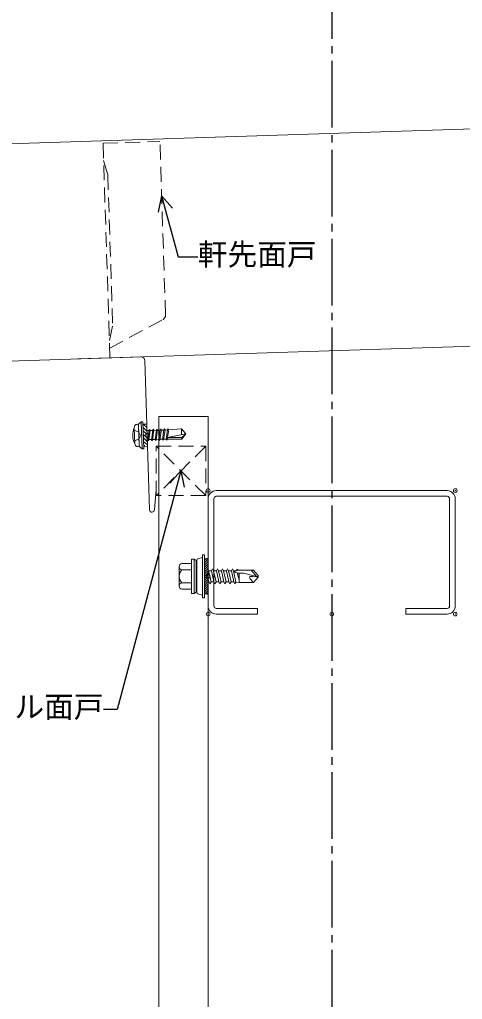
# Model space of a CAD drawing. Units: millimetres, scale not verified. Extents: x -1262 to 1258, y -891 to 1034.
# Drawn here: x -332.4 to -153.2, y -17.8 to 379 of the extents above; entities that cross this region are included whole.
import ezdxf
from ezdxf.enums import TextEntityAlignment as Align

# ---------------------------------------------------------------- set-up
doc = ezdxf.new("R2010")
doc.units = ezdxf.units.MM
doc.header["$LTSCALE"] = 3
doc.header["$PDMODE"] = 32
doc.header["$PDSIZE"] = 1.5
doc.linetypes.add('CHAIN2', pattern=[12, 9, -1, 1, -1])
doc.linetypes.add('DASHED2', pattern=[3, 2, -1])
for name, color, linetype, lineweight in [('0-6_名称1', 5, 'Continuous', 25), ('0-8_通り芯1', 5, 'CHAIN2', 25), ('0-B_屋根1', 6, 'Continuous', 20), ('0-E_外壁1', 6, 'Continuous', 20), ('2-7_ビス1', 7, 'Continuous', 5), ('2-D_軒先見切面戸', 7, 'DASHED2', 5), ('3-1_面戸', 7, 'DASHED2', 5), ('4-5_C鋼1', 2, 'Continuous', 18)]:
    doc.layers.add(name, color=color, linetype=linetype, lineweight=lineweight)
doc.styles.add('ＭＳ ゴシック', font='')
doc.styles.get('ＭＳ ゴシック').set_extended_font_data('MS Gothic')

msp = doc.modelspace()

# ---------------------------------------------------------------- linework, layer by layer
at = {"layer": '0-6_名称1'}
for p, q in [((-274.949, 307.581), (-276.294, 301.009)), ((-274.949, 307.581), (-270.499, 302.562)), ((-267.125, 196.205), (-271.576, 191.186)), ((-267.125, 196.205), (-265.78, 189.633))]:
    msp.add_line(p, q, dxfattribs=at)
for points in [[(-274.949, 307.581), (-268.332, 282.884), (-260.289, 282.884)], [(-267.125, 196.205), (-292.997, 99.648), (-298.512, 99.648)]]:
    msp.add_lwpolyline(points, dxfattribs=at)
at = {"layer": '0-8_通り芯1'}
msp.add_line((-206.125, 758.23), (-206.125, -593.33), dxfattribs=at)
at = {"layer": '0-B_屋根1'}
for p, q in [((784.798, 364.767), (-421.125, 325.991)), ((787.626, 276.812), (-418.297, 238.036))]:
    msp.add_line(p, q, dxfattribs=at)
at = {"layer": '0-E_外壁1'}
for p, q in [((-256.125, 218.23), (-276.125, 218.23)), ((-276.125, 218.23), (-276.125, -593.33)), ((-256.125, 218.23), (-256.125, -593.33))]:
    msp.add_line(p, q, dxfattribs=at)
at = {"layer": '2-7_ビス1'}
for p, q in [((-284.281, 215.082), (-283.214, 216.116)), ((-284.281, 215.082), (-283.992, 206.086)), ((-284.26, 214.418), (-284.013, 206.75)), ((-282.514, 216.139), (-283.214, 216.116)), ((-283.214, 216.116), (-282.86, 205.122)), ((-282.514, 216.139), (-282.161, 205.145)), ((-280.983, 215.188), (-282.482, 215.139)), ((-280.938, 213.774), (-282.396, 215.142)), ((-284.181, 211.964), (-286.366, 212.822)), ((-286.085, 213.673), (-286.019, 213.675)), ((-286.024, 213.819), (-285.812, 207.234)), ((-284.181, 211.964), (-283.445, 210.606)), ((-284.092, 209.203), (-283.445, 210.606)), ((-280.892, 212.361), (-282.44, 213.812)), ((-280.847, 210.947), (-282.394, 212.398)), ((-280.801, 209.534), (-282.349, 210.985)), ((-278.479, 212.607), (-280.898, 212.529)), ((-280.523, 208.744), (-279.947, 212.675)), ((-280.107, 208.757), (-279.531, 212.688)), ((-279.703, 213.028), (-279.947, 212.675)), ((-279.531, 212.688), (-279.703, 213.028)), ((-278.479, 212.607), (-279.548, 212.572)), ((-279.037, 208.792), (-278.462, 212.722)), ((-278.622, 208.805), (-278.046, 212.736)), ((-278.218, 213.075), (-278.462, 212.722)), ((-278.046, 212.736), (-278.218, 213.075)), ((-276.994, 212.655), (-278.063, 212.62)), ((-277.552, 208.84), (-276.977, 212.77)), ((-277.137, 208.853), (-276.561, 212.783)), ((-276.733, 213.123), (-276.977, 212.77)), ((-276.561, 212.783), (-276.733, 213.123)), ((-275.508, 212.702), (-276.578, 212.668)), ((-276.067, 208.887), (-275.491, 212.818)), ((-275.652, 208.901), (-275.076, 212.831)), ((-275.248, 213.171), (-275.491, 212.818)), ((-275.076, 212.831), (-275.248, 213.171)), ((-274.023, 212.75), (-275.093, 212.716)), ((-274.582, 208.935), (-274.006, 212.866)), ((-274.167, 208.948), (-273.591, 212.879)), ((-273.763, 213.219), (-274.006, 212.866)), ((-273.591, 212.879), (-273.763, 213.219)), ((-272.538, 212.798), (-273.608, 212.763)), ((-273.097, 208.983), (-272.521, 212.913)), ((-272.682, 208.996), (-272.106, 212.927)), ((-272.278, 213.266), (-272.521, 212.913)), ((-272.106, 212.927), (-272.278, 213.266)), ((-266.937, 213.208), (-272.123, 212.811)), ((-265.146, 211.194), (-266.804, 209.07)), ((-284.092, 209.203), (-286.218, 208.207)), ((-285.883, 207.376), (-285.817, 207.378)), ((-280.756, 208.12), (-282.303, 209.571)), ((-280.71, 206.707), (-282.258, 208.158)), ((-281.593, 206.163), (-282.212, 206.744)), ((-279.021, 208.907), (-280.779, 208.851)), ((-280.351, 208.404), (-280.523, 208.744)), ((-280.107, 208.757), (-280.351, 208.404)), ((-279.021, 208.907), (-280.09, 208.873)), ((-278.865, 208.452), (-279.037, 208.792)), ((-278.622, 208.805), (-278.865, 208.452)), ((-277.535, 208.955), (-278.605, 208.921)), ((-277.38, 208.5), (-277.552, 208.84)), ((-277.137, 208.853), (-277.38, 208.5)), ((-276.05, 209.003), (-277.12, 208.969)), ((-275.895, 208.548), (-276.067, 208.887)), ((-275.652, 208.901), (-275.895, 208.548)), ((-274.565, 209.051), (-275.635, 209.016)), ((-274.41, 208.595), (-274.582, 208.935)), ((-274.167, 208.948), (-274.41, 208.595)), ((-273.08, 209.098), (-274.15, 209.064)), ((-272.925, 208.643), (-273.097, 208.983)), ((-272.682, 208.996), (-272.925, 208.643)), ((-283.992, 206.086), (-282.86, 205.122)), ((-282.161, 205.145), (-282.86, 205.122)), ((-266.767, 158.769), (-262.925, 158.769)), ((-262.925, 146.831), (-262.925, 160.206)), ((-261.817, 160.525), (-262.606, 160.525)), ((-261.817, 146.512), (-261.817, 160.525)), ((-261.039, 159.872), (-261.817, 160.525)), ((-260.925, 159.628), (-260.925, 147.409)), ((-260.685, 160.095), (-260.685, 146.942)), ((-260.278, 160.663), (-258.568, 161.203)), ((-258.405, 162.219), (-258.405, 144.819)), ((-257.565, 160.547), (-256.125, 160.907)), ((-257.565, 159.897), (-256.698, 160.764)), ((-257.565, 158.996), (-256.125, 160.436)), ((-257.565, 158.095), (-256.125, 159.535)), ((-256.125, 146.13), (-256.125, 160.907)), ((-267.825, 157.456), (-267.825, 149.581)), ((-266.767, 156.143), (-262.925, 156.143)), ((-260.925, 155.748), (-260.685, 155.748)), ((-257.565, 157.194), (-256.125, 158.634)), ((-257.565, 156.294), (-256.125, 157.734)), ((-257.565, 155.393), (-256.125, 156.833)), ((-257.565, 154.492), (-256.125, 155.932)), ((-257.565, 153.591), (-256.125, 155.031)), ((-255.968, 155.748), (-256.125, 156.019)), ((-255.968, 155.748), (-254.836, 155.748)), ((-254.957, 151.289), (-255.968, 155.748)), ((-254.391, 156.519), (-254.836, 155.748)), ((-253.825, 151.289), (-254.836, 155.748)), ((-254.391, 156.519), (-253.946, 155.748)), ((-253.946, 155.748), (-252.814, 155.748)), ((-252.935, 151.289), (-253.946, 155.748)), ((-252.369, 156.519), (-252.814, 155.748)), ((-251.802, 151.289), (-252.814, 155.748)), ((-252.369, 156.519), (-251.924, 155.748)), ((-250.346, 156.519), (-250.791, 155.748)), ((-249.78, 151.289), (-250.791, 155.748)), ((-250.346, 156.519), (-249.901, 155.748)), ((-248.324, 156.519), (-248.769, 155.748)), ((-247.758, 151.289), (-248.769, 155.748)), ((-248.324, 156.519), (-247.879, 155.748)), ((-246.868, 151.289), (-247.879, 155.748)), ((-247.879, 155.748), (-246.747, 155.748)), ((-246.302, 156.519), (-246.747, 155.748)), ((-245.736, 151.289), (-246.747, 155.748)), ((-246.302, 156.519), (-245.857, 155.748)), ((-244.894, 151.205), (-245.857, 155.748)), ((-245.857, 155.748), (-245.374, 155.748)), ((-244.651, 155.875), (-245.374, 155.748)), ((-244.651, 155.875), (-244.433, 156.252)), ((-244.651, 155.875), (-244.632, 155.81)), ((-244.433, 156.252), (-244.125, 156.252)), ((-244.37, 154.908), (-243.568, 152.143)), ((-243.977, 155.994), (-244.125, 156.252)), ((-243.568, 156.066), (-243.977, 155.994)), ((-243.974, 155.978), (-243.977, 155.994)), ((-243.568, 153.518), (-243.781, 154.806)), ((-243.568, 156.066), (-237.795, 156.066)), ((-243.568, 154.773), (-241.796, 154.773)), ((-243.568, 150.971), (-243.568, 154.773)), ((-241.796, 154.773), (-237.117, 153.52)), ((-236.454, 153.342), (-238.74, 156.066)), ((-237.795, 156.066), (-235.925, 153.837)), ((-266.767, 150.893), (-262.925, 150.893)), ((-260.925, 151.289), (-260.685, 151.289)), ((-257.565, 152.69), (-256.125, 154.13)), ((-257.565, 151.79), (-256.125, 153.23)), ((-257.565, 150.889), (-256.125, 152.329)), ((-257.565, 149.988), (-256.125, 151.428)), ((-255.847, 151.289), (-256.125, 152.515)), ((-255.847, 151.289), (-256.125, 151.289)), ((-255.402, 150.519), (-255.847, 151.289)), ((-255.402, 150.519), (-254.957, 151.289)), ((-254.957, 151.289), (-253.825, 151.289)), ((-253.38, 150.519), (-253.825, 151.289)), ((-253.38, 150.519), (-252.935, 151.289)), ((-252.935, 151.289), (-251.802, 151.289)), ((-251.357, 150.519), (-251.802, 151.289)), ((-249.335, 150.519), (-249.78, 151.289)), ((-247.313, 150.519), (-247.758, 151.289)), ((-247.313, 150.519), (-246.868, 151.289)), ((-246.868, 151.289), (-245.736, 151.289)), ((-245.291, 150.519), (-245.736, 151.289)), ((-245.291, 150.519), (-244.894, 151.205)), ((-243.568, 150.971), (-244.894, 151.205)), ((-243.568, 150.971), (-237.795, 150.971)), ((-237.795, 150.971), (-235.925, 153.2)), ((-235.925, 153.837), (-235.925, 153.2)), ((-266.767, 148.269), (-262.925, 148.269)), ((-261.039, 147.165), (-261.817, 146.512)), ((-257.565, 149.087), (-256.125, 150.527)), ((-257.565, 148.186), (-256.125, 149.626)), ((-257.565, 147.286), (-256.125, 148.726)), ((-256.125, 147.825), (-257.481, 146.469)), ((-256.125, 146.924), (-256.76, 146.289)), ((-261.817, 146.512), (-262.606, 146.512)), ((-260.278, 146.374), (-258.568, 145.834)), ((-258.405, 144.819), (-257.565, 144.819)), ((-257.565, 146.49), (-256.125, 146.13))]:
    msp.add_line(p, q, dxfattribs=at)
for points in [[(-280.983, 215.188), (-280.694, 206.192), (-282.193, 206.144)], [(-265.146, 211.194), (-266.937, 213.208), (-266.861, 210.851)], [(-266.827, 209.783), (-266.804, 209.07), (-272.665, 209.112)], [(-258.405, 162.219), (-257.565, 162.219), (-257.565, 144.819)], [(-250.912, 151.289), (-251.924, 155.748), (-250.791, 155.748)], [(-248.89, 151.289), (-249.901, 155.748), (-248.769, 155.748)], [(-243.568, 156.066), (-244.384, 155.878), (-244.994, 155.693), (-245.373, 155.515), (-245.499, 155.346), (-245.361, 155.192), (-244.98, 155.047), (-244.375, 154.909), (-243.568, 154.773)], [(-251.357, 150.519), (-250.912, 151.289), (-249.78, 151.289)], [(-249.335, 150.519), (-248.89, 151.289), (-247.758, 151.289)], [(-237.795, 150.971), (-238.108, 151.339), (-238.447, 151.733), (-238.777, 152.129), (-239.066, 152.507), (-239.279, 152.843), (-239.381, 153.117), (-239.339, 153.306), (-239.093, 153.414), (-238.657, 153.479), (-238.122, 153.511), (-237.578, 153.521), (-237.117, 153.52)], [(-235.925, 153.518), (-236.056, 153.457), (-236.188, 153.403), (-236.321, 153.362), (-236.454, 153.342), (-236.618, 153.35), (-236.784, 153.39), (-236.95, 153.45), (-237.117, 153.52)]]:
    msp.add_lwpolyline(points, dxfattribs=at)
msp.add_lwpolyline([(-266.827, 209.783), (-265.146, 211.194), (-272.578, 209.705)], close=True, dxfattribs=at)
for centre, radius, start, end in [((-291.078, 215.842), 5.443, 338.18484, 346.40745), ((-285.045, 214.259), 0.801, 11.42121, 157.76253), ((-278.703, 210.759), 7.936, 158.45577, 205.22758), ((-290.726, 204.891), 5.443, 17.2759, 25.49851), ((-284.807, 206.858), 0.801, 205.92082, 352.26214), ((-266.482, 157.456), 1.343, 102.25461, 257.74538), ((-262.606, 160.206), 0.319, 90, 180), ((-261.243, 159.628), 0.319, 0, 50), ((-260.085, 160.095), 0.6, 108.75661, 180), ((-258.645, 161.43), 0.24, 288.75661, 360), ((-264.039, 153.518), 3.785, 136.09561, 223.90437), ((-266.482, 149.581), 1.343, 102.25461, 257.74538), ((-262.606, 146.831), 0.319, 180, 270), ((-261.243, 147.409), 0.319, 310, 0), ((-260.085, 146.942), 0.6, 180, 251.24339), ((-258.645, 145.607), 0.24, 0, 71.24339)]:
    msp.add_arc(centre, radius, start, end, dxfattribs=at)
at = {"layer": '2-7_ビス1', "color": 5}
for p in [(-280.838, 210.69), (-256.125, 153.518)]:
    msp.add_point(p, dxfattribs=at)
at = {"layer": '2-D_軒先見切面戸'}
for p, q in [((-298.648, 328.929), (-275.659, 329.668)), ((-273.398, 259.335), (-275.659, 329.668)), ((-295.852, 241.974), (-298.648, 328.929)), ((-298.423, 321.932), (-296.73, 315.984)), ((-296.73, 315.984), (-294.77, 255.015)), ((-296.076, 248.97), (-294.77, 255.015)), ((-295.98, 245.972), (-274.452, 257.508))]:
    msp.add_line(p, q, dxfattribs=at)
at = {"layer": '2-D_軒先見切面戸', "linetype": 'Continuous'}
for p, q in [((-308.845, 241.556), (-283.358, 242.375)), ((-279.866, 180.456), (-281.811, 240.924)), ((-277.867, 180.52), (-277.125, 188.548))]:
    msp.add_line(p, q, dxfattribs=at)
at = {"layer": '2-D_軒先見切面戸'}
msp.add_arc((-275.397, 259.27), 2, 298.1984, 1.85425, dxfattribs=at)
at = {"layer": '2-D_軒先見切面戸', "linetype": 'Continuous'}
for centre, radius, start, end in [((-283.31, 240.876), 1.5, 1.84163, 91.84172), ((-278.867, 180.488), 1, 181.84167, 271.84172), ((-278.867, 180.488), 1, 271.84163, 1.84167)]:
    msp.add_arc(centre, radius, start, end, dxfattribs=at)
at = {"layer": '3-1_面戸'}
for p, q in [((-257.125, 206.205), (-277.125, 186.205)), ((-257.125, 186.205), (-277.125, 206.205))]:
    msp.add_line(p, q, dxfattribs=at)
msp.add_lwpolyline([(-257.125, 206.205), (-257.125, 186.205), (-277.125, 186.205), (-277.125, 206.205)], close=True, dxfattribs=at)
at = {"layer": '4-5_C鋼1'}
for p, q in [((-252.825, 188.23), (-159.425, 188.23)), ((-256.125, 141.53), (-256.125, 184.93)), ((-253.825, 184.93), (-253.825, 141.53)), ((-159.425, 185.93), (-252.825, 185.93)), ((-158.425, 141.53), (-158.425, 184.93)), ((-156.125, 184.93), (-156.125, 141.53)), ((-159.425, 138.23), (-176.125, 138.23))]:
    msp.add_line(p, q, dxfattribs=at)
for points in [[(-252.825, 140.53), (-236.125, 140.53), (-236.125, 138.23), (-252.825, 138.23)], [(-176.125, 138.23), (-176.125, 140.53), (-159.425, 140.53)]]:
    msp.add_lwpolyline(points, dxfattribs=at)
for centre, radius, start, end in [((-252.825, 184.93), 3.3, 90, 180), ((-159.425, 184.93), 3.3, 0.00004, 90), ((-252.825, 184.93), 1, 90, 180), ((-159.425, 184.93), 1, 0, 90), ((-252.825, 141.53), 3.3, 179.99996, 270), ((-252.825, 141.53), 1, 180, 270), ((-159.425, 141.53), 1, 270, 0), ((-159.425, 141.53), 3.3, 270, 0.00004)]:
    msp.add_arc(centre, radius, start, end, dxfattribs=at)
for p in [(-256.125, 188.23), (-156.125, 188.23), (-256.125, 138.23), (-206.125, 138.23), (-156.125, 138.23)]:
    msp.add_point(p, dxfattribs=at)

# ---------------------------------------------------------------- texts
at = {"layer": '0-6_名称1', "style": 'ＭＳ ゴシック'}
for s, p in [('軒先面戸', (-260.289, 276.884)), ('ケミカル面戸', (-370.512, 93.648))]:
    msp.add_text(s, height=8.798, dxfattribs=at).set_placement(p, align=Align.BOTTOM_LEFT)

doc.saveas('drawing.dxf')
